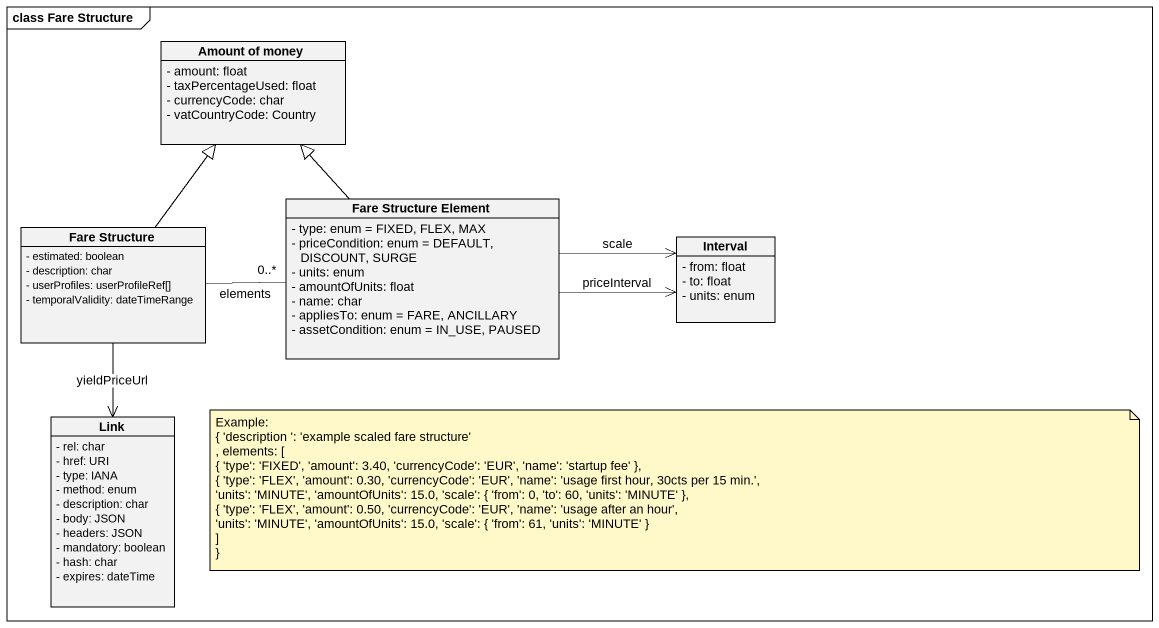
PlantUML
@startuml
mainframe class Fare Structure
hide circle
hide empty members
skinparam classAttributeIconSize 0
class "Amount of money" as Amount_of_money {
  - amount: float
  - taxPercentageUsed: float
  - currencyCode: char
  - vatCountryCode: Country
}
class "Fare Structure Element" as Fare_Structure_Element {
  - type: enum = FIXED, FLEX, MAX
  - priceCondition: enum = DEFAULT, DISCOUNT, SURGE
  - units: enum
  - amountOfUnits: float
  - name: char
  - appliesTo: enum = FARE, ANCILLARY
  - assetCondition: enum = IN_USE, PAUSED
}
class "Fare Structure" as Fare_Structure {
  - estimated: boolean
  - description: char
  - userProfiles: userProfileRef[]
  - temporalValidity: dateTimeRange
}
class Interval {
  - from: float
  - to: float
  - units: enum
}
class Link {
  - rel: char
  - href: URI
  - type: IANA
  - method: enum
  - description: char
  - body: JSON
  - headers: JSON
  - mandatory: boolean
  - hash: char
  - expires: dateTime
}
Fare_Structure_Element -up-|> Amount_of_money
Fare_Structure_Element -right-> Interval : scale
Fare_Structure_Element -right-> Interval : priceInterval
Fare_Structure -up-|> Amount_of_money
Fare_Structure -right- "0..*" Fare_Structure_Element : elements
Fare_Structure --> Link : yieldPriceUrl
note as N1
  Example:
  { 'description ': 'example scaled fare structure'
  , elements: [
  { 'type': 'FIXED', 'amount': 3.40, 'currencyCode': 'EUR', 'name': 'startup fee' },
  { 'type': 'FLEX', 'amount': 0.30, 'currencyCode': 'EUR', 'name': 'usage first hour, 30cts per 15 min.',
  ~'units': 'MINUTE', 'amountOfUnits': 15.0, 'scale': { 'from': 0, 'to': 60, 'units': 'MINUTE' },
  { 'type': 'FLEX', 'amount': 0.50, 'currencyCode': 'EUR', 'name': 'usage after an hour',
  ~'units': 'MINUTE', 'amountOfUnits': 15.0, 'scale': { 'from': 61, 'units': 'MINUTE' }
  ]
  ~}
end note
@enduml
